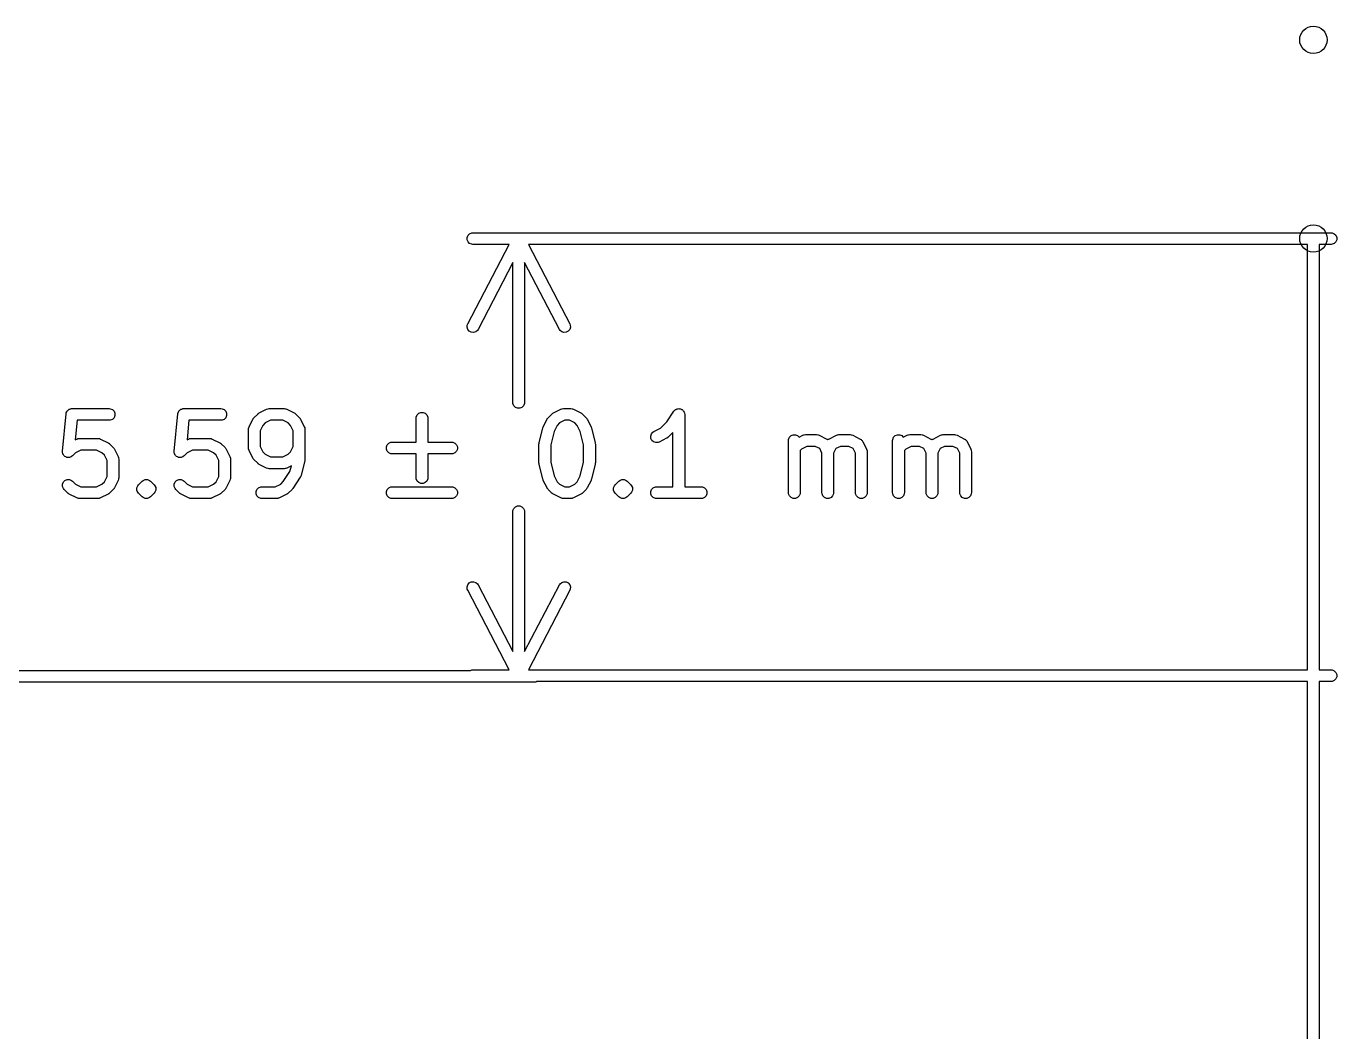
# Model space of a CAD drawing. Extents: x 3.23 to 7.52, y -5.63 to -2.96.
# Drawn here: x 5.252 to 5.912, y -5.103 to -4.597 of the extents above; entities that cross this region are included whole.
import ezdxf

# ---------------------------------------------------------------- set-up
doc = ezdxf.new("R2010")
doc.units = 0
doc.header["$MEASUREMENT"] = 0
doc.layers.add('BLACK', color=7, linetype='CONTINUOUS')

msp = doc.modelspace()

# ---------------------------------------------------------------- linework, layer by layer
at = {"layer": 'BLACK', "linetype": 'CONTINUOUS'}
for p, q in [((5.47402, -4.70311), (5.47446, -4.70205)), ((5.47402, -4.70426), (5.47402, -4.70311)), ((5.47446, -4.70533), (5.47402, -4.70426)), ((5.47446, -4.70205), (5.47527, -4.70123)), ((5.47527, -4.70123), (5.47634, -4.70079)), ((5.47634, -4.70079), (5.47691, -4.70073)), ((5.47691, -4.70073), (5.909, -4.70073)), ((5.909, -4.70073), (5.90957, -4.70079)), ((5.90957, -4.70079), (5.91064, -4.70123)), ((5.91064, -4.70123), (5.91145, -4.70205)), ((5.91145, -4.70205), (5.91189, -4.70311)), ((5.91189, -4.70426), (5.91145, -4.70533)), ((5.91189, -4.70311), (5.91189, -4.70426)), ((5.47429, -4.74667), (5.49513, -4.70664)), ((5.47527, -4.70614), (5.47446, -4.70533)), ((5.47634, -4.70658), (5.47527, -4.70614)), ((5.47691, -4.70664), (5.47634, -4.70658)), ((5.49513, -4.70664), (5.47691, -4.70664)), ((5.89715, -4.70664), (5.50487, -4.70664)), ((5.50487, -4.70664), (5.52571, -4.74667)), ((5.89715, -4.92073), (5.89715, -4.70664)), ((5.909, -4.70664), (5.90305, -4.70664)), ((5.90305, -4.70664), (5.90305, -4.92073)), ((5.90957, -4.70658), (5.909, -4.70664)), ((5.91064, -4.70614), (5.90957, -4.70658)), ((5.91145, -4.70533), (5.91064, -4.70614)), ((5.49705, -4.71575), (5.47953, -4.7494)), ((5.49705, -4.7862), (5.49705, -4.71575)), ((5.52047, -4.7494), (5.50295, -4.71575)), ((5.50295, -4.71575), (5.50295, -4.7862)), ((5.47398, -4.74836), (5.47408, -4.74721)), ((5.47432, -4.74946), (5.47398, -4.74836)), ((5.47408, -4.74721), (5.47429, -4.74667)), ((5.47506, -4.75034), (5.47432, -4.74946)), ((5.47609, -4.75087), (5.47506, -4.75034)), ((5.47723, -4.75097), (5.47609, -4.75087)), ((5.47833, -4.75063), (5.47723, -4.75097)), ((5.47922, -4.74989), (5.47833, -4.75063)), ((5.47953, -4.7494), (5.47922, -4.74989)), ((5.52078, -4.74989), (5.52047, -4.7494)), ((5.52167, -4.75063), (5.52078, -4.74989)), ((5.52277, -4.75097), (5.52167, -4.75063)), ((5.52391, -4.75087), (5.52277, -4.75097)), ((5.52494, -4.75034), (5.52391, -4.75087)), ((5.52568, -4.74946), (5.52494, -4.75034)), ((5.52602, -4.74836), (5.52568, -4.74946)), ((5.52571, -4.74667), (5.52592, -4.74721)), ((5.52592, -4.74721), (5.52602, -4.74836)), ((5.27241, -4.79098), (5.27257, -4.79058)), ((5.27257, -4.79058), (5.27268, -4.79048)), ((5.27268, -4.79048), (5.27275, -4.79035)), ((5.27275, -4.79035), (5.27308, -4.79007)), ((5.27308, -4.79007), (5.27339, -4.78977)), ((5.27339, -4.78977), (5.27353, -4.78971)), ((5.27353, -4.78971), (5.27364, -4.78962)), ((5.27364, -4.78962), (5.27405, -4.78949)), ((5.27405, -4.78949), (5.27445, -4.78933)), ((5.27445, -4.78933), (5.27467, -4.78931)), ((5.27467, -4.78931), (5.27474, -4.78928)), ((5.27474, -4.78928), (5.27482, -4.78929)), ((5.27482, -4.78929), (5.27503, -4.78927)), ((5.27503, -4.78927), (5.29378, -4.78927)), ((5.29378, -4.78927), (5.29435, -4.78933)), ((5.29435, -4.78933), (5.29542, -4.78977)), ((5.29542, -4.78977), (5.29623, -4.79058)), ((5.29623, -4.79058), (5.29667, -4.79165)), ((5.32865, -4.79098), (5.32882, -4.79058)), ((5.32882, -4.79058), (5.32892, -4.79048)), ((5.32892, -4.79048), (5.32899, -4.79035)), ((5.32899, -4.79035), (5.32933, -4.79007)), ((5.32933, -4.79007), (5.32963, -4.78977)), ((5.32963, -4.78977), (5.32977, -4.78971)), ((5.32977, -4.78971), (5.32988, -4.78962)), ((5.32988, -4.78962), (5.3303, -4.78949)), ((5.3303, -4.78949), (5.3307, -4.78933)), ((5.3307, -4.78933), (5.33092, -4.78931)), ((5.33092, -4.78931), (5.33099, -4.78928)), ((5.33099, -4.78928), (5.33106, -4.78929)), ((5.33106, -4.78929), (5.33127, -4.78927)), ((5.33127, -4.78927), (5.35002, -4.78927)), ((5.35002, -4.78927), (5.35059, -4.78933)), ((5.35059, -4.78933), (5.35166, -4.78977)), ((5.35166, -4.78977), (5.35247, -4.79058)), ((5.35247, -4.79058), (5.35291, -4.79165)), ((5.36932, -4.79146), (5.37307, -4.78958)), ((5.37307, -4.78958), (5.37361, -4.78938)), ((5.37361, -4.78938), (5.37372, -4.78937)), ((5.37372, -4.78937), (5.37381, -4.78933)), ((5.37381, -4.78933), (5.37439, -4.78927)), ((5.37439, -4.78927), (5.38189, -4.78927)), ((5.38189, -4.78927), (5.38247, -4.78933)), ((5.38247, -4.78933), (5.38256, -4.78937)), ((5.38256, -4.78937), (5.38267, -4.78938)), ((5.38267, -4.78938), (5.38321, -4.78958)), ((5.38321, -4.78958), (5.38696, -4.79146)), ((5.4971, -4.78677), (5.49705, -4.7862)), ((5.49754, -4.78784), (5.4971, -4.78677)), ((5.49836, -4.78865), (5.49754, -4.78784)), ((5.49942, -4.78909), (5.49836, -4.78865)), ((5.50058, -4.78909), (5.49942, -4.78909)), ((5.50164, -4.78865), (5.50058, -4.78909)), ((5.50246, -4.78784), (5.50164, -4.78865)), ((5.5029, -4.78677), (5.50246, -4.78784)), ((5.50295, -4.7862), (5.5029, -4.78677)), ((5.51743, -4.79146), (5.52118, -4.78958)), ((5.52118, -4.78958), (5.52172, -4.78938)), ((5.52172, -4.78938), (5.52182, -4.78937)), ((5.52182, -4.78937), (5.52192, -4.78933)), ((5.52192, -4.78933), (5.5225, -4.78927)), ((5.5225, -4.78927), (5.52625, -4.78927)), ((5.52625, -4.78927), (5.52682, -4.78933)), ((5.52682, -4.78933), (5.52692, -4.78937)), ((5.52692, -4.78937), (5.52703, -4.78938)), ((5.52703, -4.78938), (5.52757, -4.78958)), ((5.52757, -4.78958), (5.53132, -4.79146)), ((5.57457, -4.79597), (5.57816, -4.79059)), ((5.57816, -4.79058), (5.57852, -4.79014)), ((5.57816, -4.79059), (5.57816, -4.79058)), ((5.57816, -4.79058), (5.57816, -4.79058)), ((5.57816, -4.79058), (5.57816, -4.79058)), ((5.57852, -4.79014), (5.57877, -4.78997)), ((5.57877, -4.78997), (5.57897, -4.78977)), ((5.57897, -4.78977), (5.57924, -4.78966)), ((5.57924, -4.78966), (5.57948, -4.7895)), ((5.57948, -4.7895), (5.57977, -4.78944)), ((5.57977, -4.78944), (5.58004, -4.78933)), ((5.58004, -4.78933), (5.58033, -4.78933)), ((5.58033, -4.78933), (5.58061, -4.78927)), ((5.58061, -4.78927), (5.5809, -4.78933)), ((5.5809, -4.78933), (5.58119, -4.78933)), ((5.58119, -4.78933), (5.58146, -4.78944)), ((5.58146, -4.78944), (5.58174, -4.78949)), ((5.58174, -4.78949), (5.58199, -4.78966)), ((5.58199, -4.78966), (5.58226, -4.78977)), ((5.58226, -4.78977), (5.58246, -4.78997)), ((5.58246, -4.78997), (5.5827, -4.79013)), ((5.5827, -4.79013), (5.58286, -4.79038)), ((5.58286, -4.79038), (5.58307, -4.79058)), ((5.58307, -4.79058), (5.58318, -4.79085)), ((5.27022, -4.81068), (5.27209, -4.79193)), ((5.27209, -4.79193), (5.27213, -4.79172)), ((5.27213, -4.79165), (5.27216, -4.79158)), ((5.27213, -4.79172), (5.27213, -4.79165)), ((5.27216, -4.79158), (5.2722, -4.79136)), ((5.2722, -4.79136), (5.27241, -4.79098)), ((5.2777, -4.79518), (5.27672, -4.80495)), ((5.29378, -4.79518), (5.2777, -4.79518)), ((5.29435, -4.79512), (5.29378, -4.79518)), ((5.29542, -4.79468), (5.29435, -4.79512)), ((5.29623, -4.79386), (5.29542, -4.79468)), ((5.29667, -4.7928), (5.29623, -4.79386)), ((5.29667, -4.79165), (5.29667, -4.7928)), ((5.32646, -4.81068), (5.32833, -4.79193)), ((5.32833, -4.79193), (5.32838, -4.79172)), ((5.32838, -4.79165), (5.3284, -4.79158)), ((5.32838, -4.79172), (5.32838, -4.79165)), ((5.3284, -4.79158), (5.32845, -4.79136)), ((5.32845, -4.79136), (5.32865, -4.79098)), ((5.33394, -4.79518), (5.33297, -4.80495)), ((5.35002, -4.79518), (5.33394, -4.79518)), ((5.35059, -4.79512), (5.35002, -4.79518)), ((5.35166, -4.79468), (5.35059, -4.79512)), ((5.35247, -4.79386), (5.35166, -4.79468)), ((5.35291, -4.7928), (5.35247, -4.79386)), ((5.35291, -4.79165), (5.35291, -4.7928)), ((5.36425, -4.7984), (5.36613, -4.79465)), ((5.36613, -4.79465), (5.36628, -4.7944)), ((5.36628, -4.7944), (5.36631, -4.79433)), ((5.36631, -4.79433), (5.36638, -4.79425)), ((5.36638, -4.79425), (5.36643, -4.79416)), ((5.36643, -4.79416), (5.36649, -4.79411)), ((5.36649, -4.79411), (5.36668, -4.79388)), ((5.36668, -4.79388), (5.36855, -4.79201)), ((5.36855, -4.79201), (5.36878, -4.79182)), ((5.36878, -4.79182), (5.36883, -4.79177)), ((5.36883, -4.79177), (5.36892, -4.79171)), ((5.36892, -4.79171), (5.369, -4.79164)), ((5.369, -4.79164), (5.36907, -4.79161)), ((5.36907, -4.79161), (5.36932, -4.79146)), ((5.37239, -4.79652), (5.37119, -4.79772)), ((5.37509, -4.79518), (5.37239, -4.79652)), ((5.38119, -4.79518), (5.37509, -4.79518)), ((5.38389, -4.79652), (5.38119, -4.79518)), ((5.38509, -4.79772), (5.38389, -4.79652)), ((5.38696, -4.79146), (5.38721, -4.79161)), ((5.38721, -4.79161), (5.38728, -4.79164)), ((5.38728, -4.79164), (5.38736, -4.79171)), ((5.38736, -4.79171), (5.38745, -4.79177)), ((5.38745, -4.79177), (5.3875, -4.79182)), ((5.3875, -4.79182), (5.38773, -4.79201)), ((5.38773, -4.79201), (5.3896, -4.79388)), ((5.3896, -4.79388), (5.38979, -4.79411)), ((5.38979, -4.79411), (5.38985, -4.79416)), ((5.38985, -4.79416), (5.3899, -4.79425)), ((5.3899, -4.79425), (5.38997, -4.79433)), ((5.38997, -4.79433), (5.39, -4.7944)), ((5.39, -4.7944), (5.39016, -4.79465)), ((5.39016, -4.79465), (5.39203, -4.7984)), ((5.4483, -4.7941), (5.44836, -4.79352)), ((5.4483, -4.80614), (5.4483, -4.7941)), ((5.44836, -4.79352), (5.4488, -4.79246)), ((5.4488, -4.79246), (5.44962, -4.79164)), ((5.44962, -4.79164), (5.45068, -4.7912)), ((5.45068, -4.7912), (5.45183, -4.7912)), ((5.45183, -4.7912), (5.4529, -4.79164)), ((5.4529, -4.79164), (5.45371, -4.79246)), ((5.45371, -4.79246), (5.45415, -4.79352)), ((5.45415, -4.79352), (5.45421, -4.7941)), ((5.45421, -4.7941), (5.45421, -4.80614)), ((5.51236, -4.7984), (5.51423, -4.79465)), ((5.51423, -4.79465), (5.51439, -4.7944)), ((5.51439, -4.7944), (5.51442, -4.79433)), ((5.51442, -4.79433), (5.51448, -4.79425)), ((5.51448, -4.79425), (5.51454, -4.79416)), ((5.51454, -4.79416), (5.5146, -4.79411)), ((5.5146, -4.79411), (5.51478, -4.79388)), ((5.51478, -4.79388), (5.51666, -4.79201)), ((5.51666, -4.79201), (5.51689, -4.79182)), ((5.51689, -4.79182), (5.51694, -4.79177)), ((5.51694, -4.79177), (5.51703, -4.79171)), ((5.51703, -4.79171), (5.51711, -4.79164)), ((5.51711, -4.79164), (5.51718, -4.79161)), ((5.51718, -4.79161), (5.51743, -4.79146)), ((5.5205, -4.79652), (5.5193, -4.79772)), ((5.52319, -4.79518), (5.5205, -4.79652)), ((5.52555, -4.79518), (5.52319, -4.79518)), ((5.52825, -4.79652), (5.52555, -4.79518)), ((5.52944, -4.79772), (5.52825, -4.79652)), ((5.53132, -4.79146), (5.53156, -4.79161)), ((5.53156, -4.79161), (5.53164, -4.79164)), ((5.53164, -4.79164), (5.53172, -4.79171)), ((5.53172, -4.79171), (5.53181, -4.79177)), ((5.53181, -4.79177), (5.53186, -4.79182)), ((5.53186, -4.79182), (5.53208, -4.79201)), ((5.53208, -4.79201), (5.53396, -4.79388)), ((5.53396, -4.79388), (5.53414, -4.79411)), ((5.53414, -4.79411), (5.5342, -4.79416)), ((5.5342, -4.79416), (5.53426, -4.79425)), ((5.53426, -4.79425), (5.53433, -4.79433)), ((5.53433, -4.79433), (5.53436, -4.7944)), ((5.53436, -4.7944), (5.53451, -4.79465)), ((5.53451, -4.79465), (5.53639, -4.7984)), ((5.57137, -4.79917), (5.57457, -4.79597)), ((5.58318, -4.79085), (5.58334, -4.79109)), ((5.58334, -4.79109), (5.5834, -4.79138)), ((5.5834, -4.79138), (5.58351, -4.79165)), ((5.58351, -4.79165), (5.58357, -4.79222)), ((5.58357, -4.79222), (5.58357, -4.79222)), ((5.58357, -4.79222), (5.58357, -4.79222)), ((5.58357, -4.79222), (5.58357, -4.79222)), ((5.58357, -4.79222), (5.58357, -4.82864)), ((5.36394, -4.79972), (5.364, -4.79915)), ((5.36394, -4.8091), (5.36394, -4.79972)), ((5.364, -4.79915), (5.36404, -4.79905)), ((5.36404, -4.79894), (5.36425, -4.7984)), ((5.36404, -4.79905), (5.36404, -4.79894)), ((5.37119, -4.79772), (5.36984, -4.80042)), ((5.36984, -4.80042), (5.36984, -4.8084)), ((5.38644, -4.80042), (5.38509, -4.79772)), ((5.38644, -4.8084), (5.38644, -4.80042)), ((5.39203, -4.7984), (5.39224, -4.79894)), ((5.39224, -4.79894), (5.39224, -4.79905)), ((5.39224, -4.79905), (5.39228, -4.79915)), ((5.39228, -4.79915), (5.39234, -4.79972)), ((5.39234, -4.79972), (5.39234, -4.81472)), ((5.51026, -4.80651), (5.51213, -4.79901)), ((5.51213, -4.79901), (5.51215, -4.79896)), ((5.51215, -4.79894), (5.51224, -4.7987)), ((5.51215, -4.79896), (5.51215, -4.79894)), ((5.51224, -4.7987), (5.51233, -4.79846)), ((5.51233, -4.79846), (5.51234, -4.79844)), ((5.51234, -4.79844), (5.51236, -4.7984)), ((5.51778, -4.80075), (5.51608, -4.80758)), ((5.5193, -4.79772), (5.51778, -4.80075)), ((5.53096, -4.80075), (5.52944, -4.79772)), ((5.53267, -4.80758), (5.53096, -4.80075)), ((5.53639, -4.7984), (5.5364, -4.79844)), ((5.5364, -4.79844), (5.53642, -4.79846)), ((5.53642, -4.79846), (5.5365, -4.7987)), ((5.5365, -4.7987), (5.53659, -4.79894)), ((5.53659, -4.79894), (5.5366, -4.79896)), ((5.5366, -4.79896), (5.53661, -4.79901)), ((5.53661, -4.79901), (5.53849, -4.80651)), ((5.56644, -4.8031), (5.5668, -4.80201)), ((5.56652, -4.80425), (5.56644, -4.8031)), ((5.5668, -4.80201), (5.56756, -4.80114)), ((5.56756, -4.80114), (5.56805, -4.80083)), ((5.56805, -4.80083), (5.57137, -4.79917)), ((5.57493, -4.80393), (5.57484, -4.80399)), ((5.57498, -4.80387), (5.57493, -4.80393)), ((5.5752, -4.80369), (5.57498, -4.80387)), ((5.57766, -4.80123), (5.5752, -4.80369)), ((5.57766, -4.82864), (5.57766, -4.80123)), ((5.63584, -4.80477), (5.63628, -4.80371)), ((5.63628, -4.80371), (5.63709, -4.80289)), ((5.63709, -4.80289), (5.63816, -4.80245)), ((5.63816, -4.80245), (5.63931, -4.80245)), ((5.63931, -4.80245), (5.64037, -4.80289)), ((5.64037, -4.80289), (5.64114, -4.80366)), ((5.64114, -4.80366), (5.64304, -4.80271)), ((5.64304, -4.80271), (5.64358, -4.8025)), ((5.64358, -4.8025), (5.64368, -4.80249)), ((5.64368, -4.80249), (5.64378, -4.80245)), ((5.64378, -4.80245), (5.64436, -4.80239)), ((5.64436, -4.80239), (5.64998, -4.80239)), ((5.64998, -4.80239), (5.65056, -4.80245)), ((5.65056, -4.80245), (5.65066, -4.80249)), ((5.65066, -4.80249), (5.65076, -4.8025)), ((5.65076, -4.8025), (5.6513, -4.80271)), ((5.6513, -4.80271), (5.65505, -4.80458)), ((5.65616, -4.80458), (5.65991, -4.80271)), ((5.65991, -4.80271), (5.66045, -4.8025)), ((5.66045, -4.8025), (5.66056, -4.80249)), ((5.66056, -4.80249), (5.66065, -4.80245)), ((5.66065, -4.80245), (5.66123, -4.80239)), ((5.66123, -4.80239), (5.66685, -4.80239)), ((5.66685, -4.80239), (5.66743, -4.80245)), ((5.66743, -4.80245), (5.66753, -4.80249)), ((5.66753, -4.80249), (5.66763, -4.8025)), ((5.66763, -4.8025), (5.66817, -4.80271)), ((5.66817, -4.80271), (5.67192, -4.80458)), ((5.68833, -4.80477), (5.68877, -4.80371)), ((5.68877, -4.80371), (5.68959, -4.80289)), ((5.68959, -4.80289), (5.69065, -4.80245)), ((5.69065, -4.80245), (5.6918, -4.80245)), ((5.6918, -4.80245), (5.69287, -4.80289)), ((5.69287, -4.80289), (5.69363, -4.80366)), ((5.69363, -4.80366), (5.69553, -4.80271)), ((5.69553, -4.80271), (5.69607, -4.8025)), ((5.69607, -4.8025), (5.69618, -4.80249)), ((5.69618, -4.80249), (5.69627, -4.80245)), ((5.69627, -4.80245), (5.69685, -4.80239)), ((5.69685, -4.80239), (5.70247, -4.80239)), ((5.70247, -4.80239), (5.70305, -4.80245)), ((5.70305, -4.80245), (5.70315, -4.80249)), ((5.70315, -4.80249), (5.70325, -4.8025)), ((5.70325, -4.8025), (5.7038, -4.80271)), ((5.7038, -4.80271), (5.70754, -4.80458)), ((5.70865, -4.80458), (5.7124, -4.80271)), ((5.7124, -4.80271), (5.71294, -4.8025)), ((5.71294, -4.8025), (5.71305, -4.80249)), ((5.71305, -4.80249), (5.71315, -4.80245)), ((5.71315, -4.80245), (5.71372, -4.80239)), ((5.71372, -4.80239), (5.71935, -4.80239)), ((5.71935, -4.80239), (5.71992, -4.80245)), ((5.71992, -4.80245), (5.72002, -4.80249)), ((5.72002, -4.80249), (5.72013, -4.8025)), ((5.72013, -4.8025), (5.72067, -4.80271)), ((5.72067, -4.80271), (5.72442, -4.80458)), ((5.27672, -4.80495), (5.27746, -4.80458)), ((5.27947, -4.81017), (5.27678, -4.81152)), ((5.27746, -4.80458), (5.278, -4.80437)), ((5.278, -4.80437), (5.2781, -4.80437)), ((5.2781, -4.80437), (5.2782, -4.80433)), ((5.2782, -4.80433), (5.27878, -4.80427)), ((5.27878, -4.80427), (5.28815, -4.80427)), ((5.28745, -4.81017), (5.27947, -4.81017)), ((5.29015, -4.81152), (5.28745, -4.81017)), ((5.28815, -4.80427), (5.28873, -4.80433)), ((5.28873, -4.80433), (5.28883, -4.80437)), ((5.28883, -4.80437), (5.28893, -4.80437)), ((5.28893, -4.80437), (5.28947, -4.80458)), ((5.28947, -4.80458), (5.29322, -4.80646)), ((5.29322, -4.80646), (5.29347, -4.80661)), ((5.29347, -4.80661), (5.29354, -4.80664)), ((5.29354, -4.80664), (5.29362, -4.80671)), ((5.29362, -4.80671), (5.29371, -4.80676)), ((5.29371, -4.80676), (5.29376, -4.80682)), ((5.29376, -4.80682), (5.29399, -4.80701)), ((5.29399, -4.80701), (5.29586, -4.80888)), ((5.29586, -4.80888), (5.29605, -4.80911)), ((5.29605, -4.80911), (5.29611, -4.80916)), ((5.29611, -4.80916), (5.29616, -4.80925)), ((5.29616, -4.80925), (5.29623, -4.80933)), ((5.29623, -4.80933), (5.29626, -4.8094)), ((5.29626, -4.8094), (5.29642, -4.80965)), ((5.29642, -4.80965), (5.29829, -4.8134)), ((5.33297, -4.80495), (5.3337, -4.80458)), ((5.33572, -4.81017), (5.33302, -4.81152)), ((5.3337, -4.80458), (5.33424, -4.80437)), ((5.33424, -4.80437), (5.33435, -4.80437)), ((5.33435, -4.80437), (5.33444, -4.80433)), ((5.33444, -4.80433), (5.33502, -4.80427)), ((5.33502, -4.80427), (5.34439, -4.80427)), ((5.3437, -4.81017), (5.33572, -4.81017)), ((5.34639, -4.81152), (5.3437, -4.81017)), ((5.34439, -4.80427), (5.34497, -4.80433)), ((5.34497, -4.80433), (5.34507, -4.80437)), ((5.34507, -4.80437), (5.34517, -4.80437)), ((5.34517, -4.80437), (5.34571, -4.80458)), ((5.34571, -4.80458), (5.34946, -4.80646)), ((5.34946, -4.80646), (5.34971, -4.80661)), ((5.34971, -4.80661), (5.34978, -4.80664)), ((5.34978, -4.80664), (5.34987, -4.80671)), ((5.34987, -4.80671), (5.34995, -4.80676)), ((5.34995, -4.80676), (5.35001, -4.80682)), ((5.35001, -4.80682), (5.35023, -4.80701)), ((5.35023, -4.80701), (5.35211, -4.80888)), ((5.35211, -4.80888), (5.35229, -4.80911)), ((5.35229, -4.80911), (5.35235, -4.80916)), ((5.35235, -4.80916), (5.35241, -4.80925)), ((5.35241, -4.80925), (5.35247, -4.80933)), ((5.35247, -4.80933), (5.3525, -4.8094)), ((5.3525, -4.8094), (5.35266, -4.80965)), ((5.35266, -4.80965), (5.35453, -4.8134)), ((5.364, -4.80967), (5.36394, -4.8091)), ((5.36404, -4.80977), (5.364, -4.80967)), ((5.36404, -4.80988), (5.36404, -4.80977)), ((5.36425, -4.81042), (5.36404, -4.80988)), ((5.36613, -4.81417), (5.36425, -4.81042)), ((5.36984, -4.8084), (5.37119, -4.8111)), ((5.38509, -4.8111), (5.38644, -4.8084)), ((5.43336, -4.80852), (5.4338, -4.80746)), ((5.43336, -4.80967), (5.43336, -4.80852)), ((5.4338, -4.81074), (5.43336, -4.80967)), ((5.4338, -4.80746), (5.43462, -4.80664)), ((5.43462, -4.80664), (5.43568, -4.8062)), ((5.43568, -4.8062), (5.43626, -4.80614)), ((5.43626, -4.80614), (5.4483, -4.80614)), ((5.45421, -4.80614), (5.46625, -4.80614)), ((5.46625, -4.80614), (5.46683, -4.8062)), ((5.46683, -4.8062), (5.46789, -4.80664)), ((5.46789, -4.80664), (5.46871, -4.80746)), ((5.46871, -4.80746), (5.46915, -4.80852)), ((5.46915, -4.80967), (5.46871, -4.81074)), ((5.46915, -4.80852), (5.46915, -4.80967)), ((5.51017, -4.80708), (5.51021, -4.80686)), ((5.51018, -4.80712), (5.51017, -4.80708)), ((5.51017, -4.80722), (5.51018, -4.80712)), ((5.51017, -4.8166), (5.51017, -4.80722)), ((5.51021, -4.80686), (5.51023, -4.80665)), ((5.51023, -4.80665), (5.51024, -4.80661)), ((5.51024, -4.80661), (5.51026, -4.80651)), ((5.51608, -4.80758), (5.51608, -4.81623)), ((5.53267, -4.81623), (5.53267, -4.80758)), ((5.53849, -4.80651), (5.5385, -4.80661)), ((5.5385, -4.80661), (5.53852, -4.80665)), ((5.53852, -4.80665), (5.53854, -4.80686)), ((5.53854, -4.80686), (5.53857, -4.80708)), ((5.53857, -4.80708), (5.53856, -4.80712)), ((5.53856, -4.80712), (5.53857, -4.80722)), ((5.53857, -4.80722), (5.53857, -4.8166)), ((5.56703, -4.80528), (5.56652, -4.80425)), ((5.5679, -4.80604), (5.56703, -4.80528)), ((5.569, -4.8064), (5.5679, -4.80604)), ((5.57015, -4.80632), (5.569, -4.8064)), ((5.57069, -4.80611), (5.57015, -4.80632)), ((5.57444, -4.80424), (5.57069, -4.80611)), ((5.57468, -4.80408), (5.57444, -4.80424)), ((5.57476, -4.80405), (5.57468, -4.80408)), ((5.57484, -4.80399), (5.57476, -4.80405)), ((5.63578, -4.80535), (5.63584, -4.80477)), ((5.63578, -4.83159), (5.63578, -4.80535)), ((5.64236, -4.80965), (5.64169, -4.81032)), ((5.64169, -4.81032), (5.64169, -4.83159)), ((5.64505, -4.8083), (5.64236, -4.80965)), ((5.64928, -4.8083), (5.64505, -4.8083)), ((5.65153, -4.80942), (5.64928, -4.8083)), ((5.65265, -4.81167), (5.65153, -4.80942)), ((5.65505, -4.80458), (5.65515, -4.80464)), ((5.65515, -4.80464), (5.65519, -4.80466)), ((5.65519, -4.80466), (5.65525, -4.80471)), ((5.65525, -4.80471), (5.65554, -4.80489)), ((5.65554, -4.80489), (5.65561, -4.80496)), ((5.65561, -4.80496), (5.65567, -4.80489)), ((5.65567, -4.80489), (5.65596, -4.80471)), ((5.65596, -4.80471), (5.65602, -4.80466)), ((5.65602, -4.80466), (5.65606, -4.80464)), ((5.65606, -4.80464), (5.65616, -4.80458)), ((5.65968, -4.80942), (5.65856, -4.81167)), ((5.66193, -4.8083), (5.65968, -4.80942)), ((5.66616, -4.8083), (5.66193, -4.8083)), ((5.6684, -4.80942), (5.66616, -4.8083)), ((5.66953, -4.81167), (5.6684, -4.80942)), ((5.67192, -4.80458), (5.67202, -4.80464)), ((5.67202, -4.80464), (5.67207, -4.80466)), ((5.67207, -4.80466), (5.67212, -4.80471)), ((5.67212, -4.80471), (5.67241, -4.80489)), ((5.67241, -4.80489), (5.67266, -4.80517)), ((5.67266, -4.80517), (5.67294, -4.80541)), ((5.67294, -4.80541), (5.67312, -4.8057)), ((5.67312, -4.8057), (5.67317, -4.80576)), ((5.67317, -4.80576), (5.67318, -4.8058)), ((5.67318, -4.8058), (5.67324, -4.8059)), ((5.67324, -4.8059), (5.67512, -4.80965)), ((5.67512, -4.80965), (5.67533, -4.81019)), ((5.67533, -4.81019), (5.67533, -4.8103)), ((5.67533, -4.8103), (5.67537, -4.81039)), ((5.67537, -4.81039), (5.67543, -4.81097)), ((5.68827, -4.80535), (5.68833, -4.80477)), ((5.68827, -4.83159), (5.68827, -4.80535)), ((5.69485, -4.80965), (5.69418, -4.81032)), ((5.69418, -4.81032), (5.69418, -4.83159)), ((5.69755, -4.8083), (5.69485, -4.80965)), ((5.70178, -4.8083), (5.69755, -4.8083)), ((5.70402, -4.80942), (5.70178, -4.8083)), ((5.70515, -4.81167), (5.70402, -4.80942)), ((5.70754, -4.80458), (5.70764, -4.80464)), ((5.70764, -4.80464), (5.70769, -4.80466)), ((5.70769, -4.80466), (5.70774, -4.80471)), ((5.70774, -4.80471), (5.70803, -4.80489)), ((5.70803, -4.80489), (5.7081, -4.80496)), ((5.7081, -4.80496), (5.70816, -4.80489)), ((5.70816, -4.80489), (5.70845, -4.80471)), ((5.70845, -4.80471), (5.70851, -4.80466)), ((5.70851, -4.80466), (5.70856, -4.80464)), ((5.70856, -4.80464), (5.70865, -4.80458)), ((5.71217, -4.80942), (5.71105, -4.81167)), ((5.71442, -4.8083), (5.71217, -4.80942)), ((5.71865, -4.8083), (5.71442, -4.8083)), ((5.7209, -4.80942), (5.71865, -4.8083)), ((5.72202, -4.81167), (5.7209, -4.80942)), ((5.72442, -4.80458), (5.72451, -4.80464)), ((5.72451, -4.80464), (5.72456, -4.80466)), ((5.72456, -4.80466), (5.72462, -4.80471)), ((5.72462, -4.80471), (5.72491, -4.80489)), ((5.72491, -4.80489), (5.72515, -4.80517)), ((5.72515, -4.80517), (5.72543, -4.80541)), ((5.72543, -4.80541), (5.72561, -4.8057)), ((5.72561, -4.8057), (5.72566, -4.80576)), ((5.72566, -4.80576), (5.72568, -4.8058)), ((5.72568, -4.8058), (5.72574, -4.8059)), ((5.72574, -4.8059), (5.72761, -4.80965)), ((5.72761, -4.80965), (5.72782, -4.81019)), ((5.72782, -4.81019), (5.72783, -4.8103)), ((5.72783, -4.8103), (5.72787, -4.81039)), ((5.72787, -4.81039), (5.72792, -4.81097)), ((5.27021, -4.81126), (5.27022, -4.81068)), ((5.27026, -4.8114), (5.27021, -4.81126)), ((5.27026, -4.81155), (5.27026, -4.8114)), ((5.27042, -4.81195), (5.27026, -4.81155)), ((5.27055, -4.81236), (5.27042, -4.81195)), ((5.27064, -4.81247), (5.27055, -4.81236)), ((5.2707, -4.81261), (5.27064, -4.81247)), ((5.271, -4.81292), (5.2707, -4.81261)), ((5.27128, -4.81325), (5.271, -4.81292)), ((5.27141, -4.81332), (5.27128, -4.81325)), ((5.27151, -4.81343), (5.27141, -4.81332)), ((5.27191, -4.81359), (5.27151, -4.81343)), ((5.27229, -4.8138), (5.27191, -4.81359)), ((5.27244, -4.81381), (5.27229, -4.8138)), ((5.27258, -4.81387), (5.27244, -4.81381)), ((5.27301, -4.81387), (5.27258, -4.81387)), ((5.27344, -4.81391), (5.27301, -4.81387)), ((5.27358, -4.81387), (5.27344, -4.81391)), ((5.27373, -4.81387), (5.27358, -4.81387)), ((5.27413, -4.8137), (5.27373, -4.81387)), ((5.27454, -4.81358), (5.27413, -4.8137)), ((5.27466, -4.81348), (5.27454, -4.81358)), ((5.27479, -4.81343), (5.27466, -4.81348)), ((5.27524, -4.81306), (5.27479, -4.81343)), ((5.27678, -4.81152), (5.27524, -4.81306)), ((5.29135, -4.81272), (5.29015, -4.81152)), ((5.2927, -4.81542), (5.29135, -4.81272)), ((5.2927, -4.8234), (5.2927, -4.81542)), ((5.29829, -4.8134), (5.2985, -4.81394)), ((5.2985, -4.81394), (5.29851, -4.81405)), ((5.29851, -4.81405), (5.29855, -4.81414)), ((5.29855, -4.81414), (5.2986, -4.81472)), ((5.2986, -4.81472), (5.2986, -4.82409)), ((5.32646, -4.81126), (5.32646, -4.81068)), ((5.3265, -4.8114), (5.32646, -4.81126)), ((5.3265, -4.81155), (5.3265, -4.8114)), ((5.32667, -4.81195), (5.3265, -4.81155)), ((5.32679, -4.81236), (5.32667, -4.81195)), ((5.32688, -4.81247), (5.32679, -4.81236)), ((5.32694, -4.81261), (5.32688, -4.81247)), ((5.32725, -4.81292), (5.32694, -4.81261)), ((5.32752, -4.81325), (5.32725, -4.81292)), ((5.32765, -4.81332), (5.32752, -4.81325)), ((5.32776, -4.81343), (5.32765, -4.81332)), ((5.32815, -4.81359), (5.32776, -4.81343)), ((5.32853, -4.8138), (5.32815, -4.81359)), ((5.32868, -4.81381), (5.32853, -4.8138)), ((5.32882, -4.81387), (5.32868, -4.81381)), ((5.32925, -4.81387), (5.32882, -4.81387)), ((5.32968, -4.81391), (5.32925, -4.81387)), ((5.32982, -4.81387), (5.32968, -4.81391)), ((5.32997, -4.81387), (5.32982, -4.81387)), ((5.33037, -4.8137), (5.32997, -4.81387)), ((5.33078, -4.81358), (5.33037, -4.8137)), ((5.3309, -4.81348), (5.33078, -4.81358)), ((5.33104, -4.81343), (5.3309, -4.81348)), ((5.33148, -4.81306), (5.33104, -4.81343)), ((5.33302, -4.81152), (5.33148, -4.81306)), ((5.34759, -4.81272), (5.34639, -4.81152)), ((5.34894, -4.81542), (5.34759, -4.81272)), ((5.34894, -4.8234), (5.34894, -4.81542)), ((5.35453, -4.8134), (5.35474, -4.81394)), ((5.35474, -4.81394), (5.35475, -4.81405)), ((5.35475, -4.81405), (5.35479, -4.81414)), ((5.35479, -4.81414), (5.35485, -4.81472)), ((5.35485, -4.81472), (5.35485, -4.82409)), ((5.36628, -4.81441), (5.36613, -4.81417)), ((5.36631, -4.81449), (5.36628, -4.81441)), ((5.36638, -4.81457), (5.36631, -4.81449)), ((5.36643, -4.81466), (5.36638, -4.81457)), ((5.36649, -4.81471), (5.36643, -4.81466)), ((5.36668, -4.81493), (5.36649, -4.81471)), ((5.36855, -4.81681), (5.36668, -4.81493)), ((5.36878, -4.81699), (5.36855, -4.81681)), ((5.36883, -4.81705), (5.36878, -4.81699)), ((5.36892, -4.81711), (5.36883, -4.81705)), ((5.369, -4.81718), (5.36892, -4.81711)), ((5.37119, -4.8111), (5.37239, -4.81229)), ((5.37239, -4.81229), (5.37509, -4.81364)), ((5.37509, -4.81364), (5.38119, -4.81364)), ((5.38119, -4.81364), (5.38389, -4.81229)), ((5.38389, -4.81229), (5.38509, -4.8111)), ((5.39225, -4.81544), (5.39038, -4.82294)), ((5.39227, -4.81534), (5.39225, -4.81544)), ((5.39228, -4.8153), (5.39227, -4.81534)), ((5.39231, -4.81508), (5.39228, -4.8153)), ((5.39234, -4.81486), (5.39231, -4.81508)), ((5.39234, -4.81472), (5.39233, -4.81482)), ((5.39233, -4.81482), (5.39234, -4.81486)), ((5.43462, -4.81155), (5.4338, -4.81074)), ((5.43568, -4.81199), (5.43462, -4.81155)), ((5.43626, -4.81205), (5.43568, -4.81199)), ((5.4483, -4.81205), (5.43626, -4.81205)), ((5.4483, -4.82409), (5.4483, -4.81205)), ((5.46625, -4.81205), (5.45421, -4.81205)), ((5.45421, -4.81205), (5.45421, -4.82409)), ((5.46683, -4.81199), (5.46625, -4.81205)), ((5.46789, -4.81155), (5.46683, -4.81199)), ((5.46871, -4.81074), (5.46789, -4.81155)), ((5.51018, -4.8167), (5.51017, -4.8166)), ((5.51017, -4.81674), (5.51018, -4.8167)), ((5.51021, -4.81695), (5.51017, -4.81674)), ((5.51023, -4.81717), (5.51021, -4.81695)), ((5.51608, -4.81623), (5.51778, -4.82306)), ((5.53096, -4.82306), (5.53267, -4.81623)), ((5.53854, -4.81695), (5.53852, -4.81717)), ((5.53857, -4.81674), (5.53854, -4.81695)), ((5.53857, -4.8166), (5.53856, -4.8167)), ((5.53856, -4.8167), (5.53857, -4.81674)), ((5.65265, -4.83159), (5.65265, -4.81167)), ((5.65856, -4.81167), (5.65856, -4.83159)), ((5.66953, -4.83159), (5.66953, -4.81167)), ((5.67543, -4.81097), (5.67543, -4.83159)), ((5.70515, -4.83159), (5.70515, -4.81167)), ((5.71105, -4.81167), (5.71105, -4.83159)), ((5.72202, -4.83159), (5.72202, -4.81167)), ((5.72792, -4.81097), (5.72792, -4.83159)), ((5.29135, -4.82609), (5.2927, -4.8234)), ((5.34759, -4.82609), (5.34894, -4.8234)), ((5.36907, -4.81721), (5.369, -4.81718)), ((5.36932, -4.81736), (5.36907, -4.81721)), ((5.37307, -4.81924), (5.36932, -4.81736)), ((5.37361, -4.81944), (5.37307, -4.81924)), ((5.37372, -4.81945), (5.37361, -4.81944)), ((5.37381, -4.81949), (5.37372, -4.81945)), ((5.37439, -4.81955), (5.37381, -4.81949)), ((5.38189, -4.81955), (5.37439, -4.81955)), ((5.38147, -4.82596), (5.38477, -4.82101)), ((5.38247, -4.81949), (5.38189, -4.81955)), ((5.38256, -4.81945), (5.38247, -4.81949)), ((5.38267, -4.81944), (5.38256, -4.81945)), ((5.38321, -4.81924), (5.38267, -4.81944)), ((5.3855, -4.81809), (5.38321, -4.81924)), ((5.38477, -4.82101), (5.3855, -4.81809)), ((5.39014, -4.82354), (5.38997, -4.82386)), ((5.39018, -4.82348), (5.39014, -4.82354)), ((5.39021, -4.82341), (5.39018, -4.82348)), ((5.39024, -4.82335), (5.39021, -4.82341)), ((5.39026, -4.82328), (5.39024, -4.82335)), ((5.39038, -4.82294), (5.39026, -4.82328)), ((5.51024, -4.81721), (5.51023, -4.81717)), ((5.51026, -4.81731), (5.51024, -4.81721)), ((5.51213, -4.82481), (5.51026, -4.81731)), ((5.51778, -4.82306), (5.5193, -4.82609)), ((5.52944, -4.82609), (5.53096, -4.82306)), ((5.53849, -4.81731), (5.53661, -4.82481)), ((5.5385, -4.81721), (5.53849, -4.81731)), ((5.53852, -4.81717), (5.5385, -4.81721)), ((5.27026, -4.82727), (5.2707, -4.8262)), ((5.27026, -4.82842), (5.27026, -4.82727)), ((5.2707, -4.82948), (5.27026, -4.82842)), ((5.2707, -4.8262), (5.27151, -4.82539)), ((5.27107, -4.82993), (5.2707, -4.82948)), ((5.27294, -4.83181), (5.27107, -4.82993)), ((5.27151, -4.82539), (5.27258, -4.82495)), ((5.27258, -4.82495), (5.27373, -4.82495)), ((5.27373, -4.82495), (5.27479, -4.82539)), ((5.27479, -4.82539), (5.27524, -4.82576)), ((5.27524, -4.82576), (5.27678, -4.82729)), ((5.27678, -4.82729), (5.27947, -4.82864)), ((5.27947, -4.82864), (5.28745, -4.82864)), ((5.28745, -4.82864), (5.29015, -4.82729)), ((5.29015, -4.82729), (5.29135, -4.82609)), ((5.29586, -4.82993), (5.29399, -4.83181)), ((5.29605, -4.82971), (5.29586, -4.82993)), ((5.29611, -4.82965), (5.29605, -4.82971)), ((5.29616, -4.82957), (5.29611, -4.82965)), ((5.29623, -4.82948), (5.29616, -4.82957)), ((5.29626, -4.82941), (5.29623, -4.82948)), ((5.29642, -4.82916), (5.29626, -4.82941)), ((5.29829, -4.82541), (5.29642, -4.82916)), ((5.2985, -4.82487), (5.29829, -4.82541)), ((5.29851, -4.82477), (5.2985, -4.82487)), ((5.29855, -4.82467), (5.29851, -4.82477)), ((5.2986, -4.82409), (5.29855, -4.82467)), ((5.30775, -4.82914), (5.30819, -4.82808)), ((5.30775, -4.83029), (5.30775, -4.82914)), ((5.30795, -4.83077), (5.30775, -4.83029)), ((5.30819, -4.82808), (5.30856, -4.82763)), ((5.30856, -4.82763), (5.31044, -4.82576)), ((5.31044, -4.82576), (5.31088, -4.82539)), ((5.31088, -4.82539), (5.3116, -4.82509)), ((5.31088, -4.82539), (5.31088, -4.82539)), ((5.3116, -4.82509), (5.31195, -4.82495)), ((5.31195, -4.82495), (5.3131, -4.82495)), ((5.3131, -4.82495), (5.3131, -4.82495)), ((5.3131, -4.82495), (5.31344, -4.82509)), ((5.31344, -4.82509), (5.31416, -4.82539)), ((5.31416, -4.82539), (5.31416, -4.82539)), ((5.31416, -4.82539), (5.31461, -4.82576)), ((5.31461, -4.82576), (5.31649, -4.82763)), ((5.31649, -4.82763), (5.31685, -4.82808)), ((5.31685, -4.82808), (5.31723, -4.82898)), ((5.31729, -4.83029), (5.31685, -4.83136)), ((5.31723, -4.82898), (5.31729, -4.82914)), ((5.31729, -4.82914), (5.31729, -4.83029)), ((5.3265, -4.82727), (5.32694, -4.8262)), ((5.3265, -4.82842), (5.3265, -4.82727)), ((5.32694, -4.82948), (5.3265, -4.82842)), ((5.32694, -4.8262), (5.32776, -4.82539)), ((5.32731, -4.82993), (5.32694, -4.82948)), ((5.32918, -4.83181), (5.32731, -4.82993)), ((5.32776, -4.82539), (5.32882, -4.82495)), ((5.32882, -4.82495), (5.32997, -4.82495)), ((5.32997, -4.82495), (5.33104, -4.82539)), ((5.33104, -4.82539), (5.33148, -4.82576)), ((5.33148, -4.82576), (5.33302, -4.82729)), ((5.33302, -4.82729), (5.33572, -4.82864)), ((5.33572, -4.82864), (5.3437, -4.82864)), ((5.3437, -4.82864), (5.34639, -4.82729)), ((5.34639, -4.82729), (5.34759, -4.82609)), ((5.35211, -4.82993), (5.35023, -4.83181)), ((5.35229, -4.82971), (5.35211, -4.82993)), ((5.35235, -4.82965), (5.35229, -4.82971)), ((5.35241, -4.82957), (5.35235, -4.82965)), ((5.35247, -4.82948), (5.35241, -4.82957)), ((5.3525, -4.82941), (5.35247, -4.82948)), ((5.35266, -4.82916), (5.3525, -4.82941)), ((5.35453, -4.82541), (5.35266, -4.82916)), ((5.35474, -4.82487), (5.35453, -4.82541)), ((5.35475, -4.82477), (5.35474, -4.82487)), ((5.35479, -4.82467), (5.35475, -4.82477)), ((5.35485, -4.82409), (5.35479, -4.82467)), ((5.36775, -4.83102), (5.36819, -4.82995)), ((5.36819, -4.82995), (5.369, -4.82914)), ((5.369, -4.82914), (5.37007, -4.8287)), ((5.37007, -4.8287), (5.37064, -4.82864)), ((5.37064, -4.82864), (5.37744, -4.82864)), ((5.37744, -4.82864), (5.38014, -4.82729)), ((5.38014, -4.82729), (5.38147, -4.82596)), ((5.38585, -4.82993), (5.38398, -4.83181)), ((5.38604, -4.8297), (5.38585, -4.82993)), ((5.38585, -4.82993), (5.38585, -4.82993)), ((5.38585, -4.82993), (5.38585, -4.82993)), ((5.38622, -4.82948), (5.38604, -4.8297)), ((5.38997, -4.82386), (5.38622, -4.82948)), ((5.38622, -4.82948), (5.38622, -4.82948)), ((5.38622, -4.82948), (5.38622, -4.82948)), ((5.43336, -4.83102), (5.4338, -4.82995)), ((5.4338, -4.82995), (5.43462, -4.82914)), ((5.43462, -4.82914), (5.43568, -4.8287)), ((5.43568, -4.8287), (5.43626, -4.82864)), ((5.43626, -4.82864), (5.46625, -4.82864)), ((5.44836, -4.82467), (5.4483, -4.82409)), ((5.4488, -4.82573), (5.44836, -4.82467)), ((5.44962, -4.82655), (5.4488, -4.82573)), ((5.45068, -4.82699), (5.44962, -4.82655)), ((5.45183, -4.82699), (5.45068, -4.82699)), ((5.4529, -4.82655), (5.45183, -4.82699)), ((5.45371, -4.82573), (5.4529, -4.82655)), ((5.45415, -4.82467), (5.45371, -4.82573)), ((5.45421, -4.82409), (5.45415, -4.82467)), ((5.46625, -4.82864), (5.46683, -4.8287)), ((5.46683, -4.8287), (5.46789, -4.82914)), ((5.46789, -4.82914), (5.46871, -4.82995)), ((5.46871, -4.82995), (5.46915, -4.83102)), ((5.51215, -4.82485), (5.51213, -4.82481)), ((5.51215, -4.82487), (5.51215, -4.82485)), ((5.51224, -4.82511), (5.51215, -4.82487)), ((5.51233, -4.82536), (5.51224, -4.82511)), ((5.51234, -4.82537), (5.51233, -4.82536)), ((5.51236, -4.82541), (5.51234, -4.82537)), ((5.51423, -4.82916), (5.51236, -4.82541)), ((5.51439, -4.82941), (5.51423, -4.82916)), ((5.51442, -4.82948), (5.51439, -4.82941)), ((5.51448, -4.82957), (5.51442, -4.82948)), ((5.51454, -4.82965), (5.51448, -4.82957)), ((5.5146, -4.82971), (5.51454, -4.82965)), ((5.51478, -4.82993), (5.5146, -4.82971)), ((5.51666, -4.83181), (5.51478, -4.82993)), ((5.5193, -4.82609), (5.5205, -4.82729)), ((5.5205, -4.82729), (5.52319, -4.82864)), ((5.52319, -4.82864), (5.52555, -4.82864)), ((5.52555, -4.82864), (5.52825, -4.82729)), ((5.52825, -4.82729), (5.52944, -4.82609)), ((5.53396, -4.82993), (5.53208, -4.83181)), ((5.53414, -4.82971), (5.53396, -4.82993)), ((5.5342, -4.82965), (5.53414, -4.82971)), ((5.53426, -4.82957), (5.5342, -4.82965)), ((5.53433, -4.82948), (5.53426, -4.82957)), ((5.53436, -4.82941), (5.53433, -4.82948)), ((5.53451, -4.82916), (5.53436, -4.82941)), ((5.53639, -4.82541), (5.53451, -4.82916)), ((5.5364, -4.82537), (5.53639, -4.82541)), ((5.53642, -4.82536), (5.5364, -4.82537)), ((5.5365, -4.82511), (5.53642, -4.82536)), ((5.53659, -4.82487), (5.5365, -4.82511)), ((5.5366, -4.82485), (5.53659, -4.82487)), ((5.53661, -4.82481), (5.5366, -4.82485)), ((5.54772, -4.82914), (5.54816, -4.82808)), ((5.54772, -4.83029), (5.54772, -4.82914)), ((5.54792, -4.83077), (5.54772, -4.83029)), ((5.54816, -4.82808), (5.54853, -4.82763)), ((5.54853, -4.82763), (5.55041, -4.82576)), ((5.55041, -4.82576), (5.55085, -4.82539)), ((5.55085, -4.82539), (5.55157, -4.82509)), ((5.55085, -4.82539), (5.55085, -4.82539)), ((5.55157, -4.82509), (5.55192, -4.82495)), ((5.55192, -4.82495), (5.55307, -4.82495)), ((5.55307, -4.82495), (5.55307, -4.82495)), ((5.55307, -4.82495), (5.55341, -4.82509)), ((5.55341, -4.82509), (5.55413, -4.82539)), ((5.55413, -4.82539), (5.55413, -4.82539)), ((5.55413, -4.82539), (5.55458, -4.82576)), ((5.55458, -4.82576), (5.55646, -4.82763)), ((5.55646, -4.82763), (5.55682, -4.82808)), ((5.55682, -4.82808), (5.5572, -4.82898)), ((5.55726, -4.83029), (5.55682, -4.83136)), ((5.5572, -4.82898), (5.55726, -4.82914)), ((5.55726, -4.82914), (5.55726, -4.83029)), ((5.56647, -4.83102), (5.56691, -4.82995)), ((5.56691, -4.82995), (5.56773, -4.82914)), ((5.56773, -4.82914), (5.56879, -4.8287)), ((5.56879, -4.8287), (5.56937, -4.82864)), ((5.56937, -4.82864), (5.57766, -4.82864)), ((5.58357, -4.82864), (5.59186, -4.82864)), ((5.59186, -4.82864), (5.59244, -4.8287)), ((5.59244, -4.8287), (5.5935, -4.82914)), ((5.5935, -4.82914), (5.59432, -4.82995)), ((5.59432, -4.82995), (5.59476, -4.83102)), ((5.27317, -4.83199), (5.27294, -4.83181)), ((5.27322, -4.83205), (5.27317, -4.83199)), ((5.27331, -4.83211), (5.27322, -4.83205)), ((5.27339, -4.83217), (5.27331, -4.83211)), ((5.27346, -4.8322), (5.27339, -4.83217)), ((5.27371, -4.83236), (5.27346, -4.8322)), ((5.27746, -4.83423), (5.27371, -4.83236)), ((5.278, -4.83444), (5.27746, -4.83423)), ((5.2781, -4.83445), (5.278, -4.83444)), ((5.2782, -4.83449), (5.2781, -4.83445)), ((5.27878, -4.83455), (5.2782, -4.83449)), ((5.28815, -4.83455), (5.27878, -4.83455)), ((5.28873, -4.83449), (5.28815, -4.83455)), ((5.28883, -4.83445), (5.28873, -4.83449)), ((5.28893, -4.83444), (5.28883, -4.83445)), ((5.28947, -4.83423), (5.28893, -4.83444)), ((5.29322, -4.83236), (5.28947, -4.83423)), ((5.29347, -4.8322), (5.29322, -4.83236)), ((5.29354, -4.83217), (5.29347, -4.8322)), ((5.29362, -4.83211), (5.29354, -4.83217)), ((5.29371, -4.83205), (5.29362, -4.83211)), ((5.29376, -4.83199), (5.29371, -4.83205)), ((5.29399, -4.83181), (5.29376, -4.83199)), ((5.30819, -4.83136), (5.30795, -4.83077)), ((5.30856, -4.83181), (5.30819, -4.83136)), ((5.31044, -4.83368), (5.30856, -4.83181)), ((5.31088, -4.83405), (5.31044, -4.83368)), ((5.31195, -4.83449), (5.31088, -4.83405)), ((5.3131, -4.83449), (5.31195, -4.83449)), ((5.31195, -4.83449), (5.31195, -4.83449)), ((5.31416, -4.83405), (5.3131, -4.83449)), ((5.3131, -4.83449), (5.3131, -4.83449)), ((5.31461, -4.83368), (5.31416, -4.83405)), ((5.31649, -4.83181), (5.31461, -4.83368)), ((5.31685, -4.83136), (5.31649, -4.83181)), ((5.32941, -4.83199), (5.32918, -4.83181)), ((5.32946, -4.83205), (5.32941, -4.83199)), ((5.32955, -4.83211), (5.32946, -4.83205)), ((5.32963, -4.83217), (5.32955, -4.83211)), ((5.3297, -4.8322), (5.32963, -4.83217)), ((5.32995, -4.83236), (5.3297, -4.8322)), ((5.3337, -4.83423), (5.32995, -4.83236)), ((5.33424, -4.83444), (5.3337, -4.83423)), ((5.33435, -4.83445), (5.33424, -4.83444)), ((5.33444, -4.83449), (5.33435, -4.83445)), ((5.33502, -4.83455), (5.33444, -4.83449)), ((5.34439, -4.83455), (5.33502, -4.83455)), ((5.34497, -4.83449), (5.34439, -4.83455)), ((5.34507, -4.83445), (5.34497, -4.83449)), ((5.34517, -4.83444), (5.34507, -4.83445)), ((5.34571, -4.83423), (5.34517, -4.83444)), ((5.34946, -4.83236), (5.34571, -4.83423)), ((5.34971, -4.8322), (5.34946, -4.83236)), ((5.34978, -4.83217), (5.34971, -4.8322)), ((5.34987, -4.83211), (5.34978, -4.83217)), ((5.34995, -4.83205), (5.34987, -4.83211)), ((5.35001, -4.83199), (5.34995, -4.83205)), ((5.35023, -4.83181), (5.35001, -4.83199)), ((5.36775, -4.83217), (5.36775, -4.83102)), ((5.36819, -4.83323), (5.36775, -4.83217)), ((5.369, -4.83405), (5.36819, -4.83323)), ((5.37007, -4.83449), (5.369, -4.83405)), ((5.37064, -4.83455), (5.37007, -4.83449)), ((5.37814, -4.83455), (5.37064, -4.83455)), ((5.37872, -4.83449), (5.37814, -4.83455)), ((5.37881, -4.83445), (5.37872, -4.83449)), ((5.37892, -4.83444), (5.37881, -4.83445)), ((5.37946, -4.83423), (5.37892, -4.83444)), ((5.38321, -4.83236), (5.37946, -4.83423)), ((5.38346, -4.8322), (5.38321, -4.83236)), ((5.38353, -4.83217), (5.38346, -4.8322)), ((5.38361, -4.83211), (5.38353, -4.83217)), ((5.3837, -4.83205), (5.38361, -4.83211)), ((5.38375, -4.83199), (5.3837, -4.83205)), ((5.38398, -4.83181), (5.38375, -4.83199)), ((5.43336, -4.83217), (5.43336, -4.83102)), ((5.4338, -4.83323), (5.43336, -4.83217)), ((5.43462, -4.83405), (5.4338, -4.83323)), ((5.43568, -4.83449), (5.43462, -4.83405)), ((5.43626, -4.83455), (5.43568, -4.83449)), ((5.46625, -4.83455), (5.43626, -4.83455)), ((5.46683, -4.83449), (5.46625, -4.83455)), ((5.46789, -4.83405), (5.46683, -4.83449)), ((5.46871, -4.83323), (5.46789, -4.83405)), ((5.46915, -4.83217), (5.46871, -4.83323)), ((5.46915, -4.83102), (5.46915, -4.83217)), ((5.51689, -4.83199), (5.51666, -4.83181)), ((5.51694, -4.83205), (5.51689, -4.83199)), ((5.51703, -4.83211), (5.51694, -4.83205)), ((5.51711, -4.83217), (5.51703, -4.83211)), ((5.51718, -4.8322), (5.51711, -4.83217)), ((5.51743, -4.83236), (5.51718, -4.8322)), ((5.52118, -4.83423), (5.51743, -4.83236)), ((5.52172, -4.83444), (5.52118, -4.83423)), ((5.52182, -4.83445), (5.52172, -4.83444)), ((5.52192, -4.83449), (5.52182, -4.83445)), ((5.5225, -4.83455), (5.52192, -4.83449)), ((5.52625, -4.83455), (5.5225, -4.83455)), ((5.52682, -4.83449), (5.52625, -4.83455)), ((5.52692, -4.83445), (5.52682, -4.83449)), ((5.52703, -4.83444), (5.52692, -4.83445)), ((5.52757, -4.83423), (5.52703, -4.83444)), ((5.53132, -4.83236), (5.52757, -4.83423)), ((5.53156, -4.8322), (5.53132, -4.83236)), ((5.53164, -4.83217), (5.53156, -4.8322)), ((5.53172, -4.83211), (5.53164, -4.83217)), ((5.53181, -4.83205), (5.53172, -4.83211)), ((5.53186, -4.83199), (5.53181, -4.83205)), ((5.53208, -4.83181), (5.53186, -4.83199)), ((5.54816, -4.83136), (5.54792, -4.83077)), ((5.54853, -4.83181), (5.54816, -4.83136)), ((5.55041, -4.83368), (5.54853, -4.83181)), ((5.55085, -4.83405), (5.55041, -4.83368)), ((5.55192, -4.83449), (5.55085, -4.83405)), ((5.55307, -4.83449), (5.55192, -4.83449)), ((5.55192, -4.83449), (5.55192, -4.83449)), ((5.55413, -4.83405), (5.55307, -4.83449)), ((5.55307, -4.83449), (5.55307, -4.83449)), ((5.55458, -4.83368), (5.55413, -4.83405)), ((5.55646, -4.83181), (5.55458, -4.83368)), ((5.55682, -4.83136), (5.55646, -4.83181)), ((5.56647, -4.83217), (5.56647, -4.83102)), ((5.56691, -4.83323), (5.56647, -4.83217)), ((5.56773, -4.83405), (5.56691, -4.83323)), ((5.56879, -4.83449), (5.56773, -4.83405)), ((5.56937, -4.83455), (5.56879, -4.83449)), ((5.59186, -4.83455), (5.56937, -4.83455)), ((5.59244, -4.83449), (5.59186, -4.83455)), ((5.5935, -4.83405), (5.59244, -4.83449)), ((5.59432, -4.83323), (5.5935, -4.83405)), ((5.59476, -4.83217), (5.59432, -4.83323)), ((5.59476, -4.83102), (5.59476, -4.83217)), ((5.63584, -4.83217), (5.63578, -4.83159)), ((5.63628, -4.83323), (5.63584, -4.83217)), ((5.63709, -4.83405), (5.63628, -4.83323)), ((5.63816, -4.83449), (5.63709, -4.83405)), ((5.63931, -4.83449), (5.63816, -4.83449)), ((5.64037, -4.83405), (5.63931, -4.83449)), ((5.64119, -4.83323), (5.64037, -4.83405)), ((5.64163, -4.83217), (5.64119, -4.83323)), ((5.64169, -4.83159), (5.64163, -4.83217)), ((5.65271, -4.83217), (5.65265, -4.83159)), ((5.65315, -4.83323), (5.65271, -4.83217)), ((5.65397, -4.83405), (5.65315, -4.83323)), ((5.65503, -4.83449), (5.65397, -4.83405)), ((5.65618, -4.83449), (5.65503, -4.83449)), ((5.65725, -4.83405), (5.65618, -4.83449)), ((5.65806, -4.83323), (5.65725, -4.83405)), ((5.6585, -4.83217), (5.65806, -4.83323)), ((5.65856, -4.83159), (5.6585, -4.83217)), ((5.66958, -4.83217), (5.66953, -4.83159)), ((5.67002, -4.83323), (5.66958, -4.83217)), ((5.67084, -4.83405), (5.67002, -4.83323)), ((5.6719, -4.83449), (5.67084, -4.83405)), ((5.67305, -4.83449), (5.6719, -4.83449)), ((5.67412, -4.83405), (5.67305, -4.83449)), ((5.67493, -4.83323), (5.67412, -4.83405)), ((5.67537, -4.83217), (5.67493, -4.83323)), ((5.67543, -4.83159), (5.67537, -4.83217)), ((5.68833, -4.83217), (5.68827, -4.83159)), ((5.68877, -4.83323), (5.68833, -4.83217)), ((5.68959, -4.83405), (5.68877, -4.83323)), ((5.69065, -4.83449), (5.68959, -4.83405)), ((5.6918, -4.83449), (5.69065, -4.83449)), ((5.69287, -4.83405), (5.6918, -4.83449)), ((5.69368, -4.83323), (5.69287, -4.83405)), ((5.69412, -4.83217), (5.69368, -4.83323)), ((5.69418, -4.83159), (5.69412, -4.83217)), ((5.7052, -4.83217), (5.70515, -4.83159)), ((5.70564, -4.83323), (5.7052, -4.83217)), ((5.70646, -4.83405), (5.70564, -4.83323)), ((5.70752, -4.83449), (5.70646, -4.83405)), ((5.70868, -4.83449), (5.70752, -4.83449)), ((5.70974, -4.83405), (5.70868, -4.83449)), ((5.71055, -4.83323), (5.70974, -4.83405)), ((5.71099, -4.83217), (5.71055, -4.83323)), ((5.71105, -4.83159), (5.71099, -4.83217)), ((5.72208, -4.83217), (5.72202, -4.83159)), ((5.72252, -4.83323), (5.72208, -4.83217)), ((5.72333, -4.83405), (5.72252, -4.83323)), ((5.7244, -4.83449), (5.72333, -4.83405)), ((5.72555, -4.83449), (5.7244, -4.83449)), ((5.72661, -4.83405), (5.72555, -4.83449)), ((5.72743, -4.83323), (5.72661, -4.83405)), ((5.72787, -4.83217), (5.72743, -4.83323)), ((5.72792, -4.83159), (5.72787, -4.83217)), ((5.49705, -4.84118), (5.4971, -4.8406)), ((5.49705, -4.91162), (5.49705, -4.84118)), ((5.4971, -4.8406), (5.49754, -4.83954)), ((5.49754, -4.83954), (5.49836, -4.83872)), ((5.49836, -4.83872), (5.49942, -4.83828)), ((5.49942, -4.83828), (5.50058, -4.83828)), ((5.50058, -4.83828), (5.50164, -4.83872)), ((5.50164, -4.83872), (5.50246, -4.83954)), ((5.50246, -4.83954), (5.5029, -4.8406)), ((5.5029, -4.8406), (5.50295, -4.84118)), ((5.50295, -4.84118), (5.50295, -4.91162)), ((5.47506, -4.87703), (5.47609, -4.8765)), ((5.47609, -4.8765), (5.47723, -4.8764)), ((5.47723, -4.8764), (5.47833, -4.87675)), ((5.52167, -4.87675), (5.52277, -4.8764)), ((5.52277, -4.8764), (5.52391, -4.8765)), ((5.52391, -4.8765), (5.52494, -4.87703)), ((5.47398, -4.87902), (5.47432, -4.87792)), ((5.47408, -4.88016), (5.47398, -4.87902)), ((5.47429, -4.8807), (5.47408, -4.88016)), ((5.49513, -4.92073), (5.47429, -4.8807)), ((5.47432, -4.87792), (5.47506, -4.87703)), ((5.47833, -4.87675), (5.47922, -4.87749)), ((5.47922, -4.87749), (5.47953, -4.87797)), ((5.47953, -4.87797), (5.49705, -4.91162)), ((5.50295, -4.91162), (5.52047, -4.87797)), ((5.52571, -4.8807), (5.50487, -4.92073)), ((5.52047, -4.87797), (5.52078, -4.87749)), ((5.52078, -4.87749), (5.52167, -4.87675)), ((5.52494, -4.87703), (5.52568, -4.87792)), ((5.52568, -4.87792), (5.52602, -4.87902)), ((5.52592, -4.88016), (5.52571, -4.8807)), ((5.52602, -4.87902), (5.52592, -4.88016)), ((3.78305, -4.92105), (5.47572, -4.92105)), ((5.47572, -4.92105), (5.47634, -4.92079)), ((5.47634, -4.92079), (5.47691, -4.92073)), ((5.47691, -4.92073), (5.49513, -4.92073)), ((5.50487, -4.92073), (5.89715, -4.92073)), ((5.90305, -4.92073), (5.909, -4.92073)), ((5.909, -4.92073), (5.90957, -4.92079)), ((5.90957, -4.92079), (5.91064, -4.92123)), ((5.91064, -4.92123), (5.91145, -4.92205)), ((5.91145, -4.92205), (5.91189, -4.92311)), ((5.508, -4.92695), (3.78305, -4.92695)), ((5.50858, -4.9269), (5.508, -4.92695)), ((5.50919, -4.92664), (5.50858, -4.9269)), ((5.89715, -4.92664), (5.50919, -4.92664)), ((5.89715, -5.35882), (5.89715, -4.92664)), ((5.909, -4.92664), (5.90305, -4.92664)), ((5.90305, -4.92664), (5.90305, -5.38677)), ((5.90957, -4.92658), (5.909, -4.92664)), ((5.91064, -4.92614), (5.90957, -4.92658)), ((5.91145, -4.92533), (5.91064, -4.92614)), ((5.91189, -4.92426), (5.91145, -4.92533)), ((5.91189, -4.92311), (5.91189, -4.92426))]:
    msp.add_line(p, q, dxfattribs=at)
at = {"layer": 'BLACK'}
for centre in [(5.9001, -4.60369), (5.9001, -4.60369), (5.9001, -4.70369), (5.9001, -4.70369)]:
    msp.add_circle(centre, 0.00689, dxfattribs=at)

doc.saveas('drawing.dxf')
